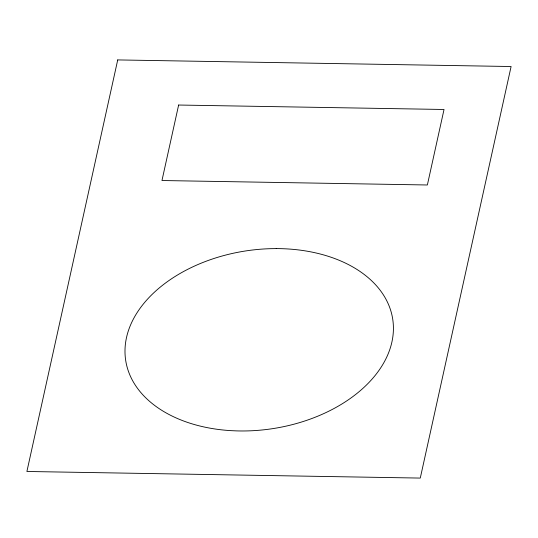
<?xml version="1.0" encoding="UTF-8"?>
<svg xmlns="http://www.w3.org/2000/svg" width="538" height="538" viewBox="0 0 538 538"><rect width="100%" height="100%" fill="white"/><g stroke="black" fill="none" stroke-linecap="round" stroke-linejoin="round"><path stroke-width="0.81" d="M117.721 59.92L26.9 471.476L420.279 478.08L511.1 66.524L117.721 59.92M178.629 105.031L161.965 180.526L427.367 184.985L444.032 109.483L178.629 105.031M276.256 248.596L270.668 248.677A135.099 89.873 -8.8 0 0 126.464 337.756A135.099 89.873 -8.8 0 0 231.078 430.649L236.592 430.891A135.099 89.873 -8.8 0 0 391.946 341.825A135.099 89.873 -8.8 0 0 276.256 248.596"/></g></svg>
